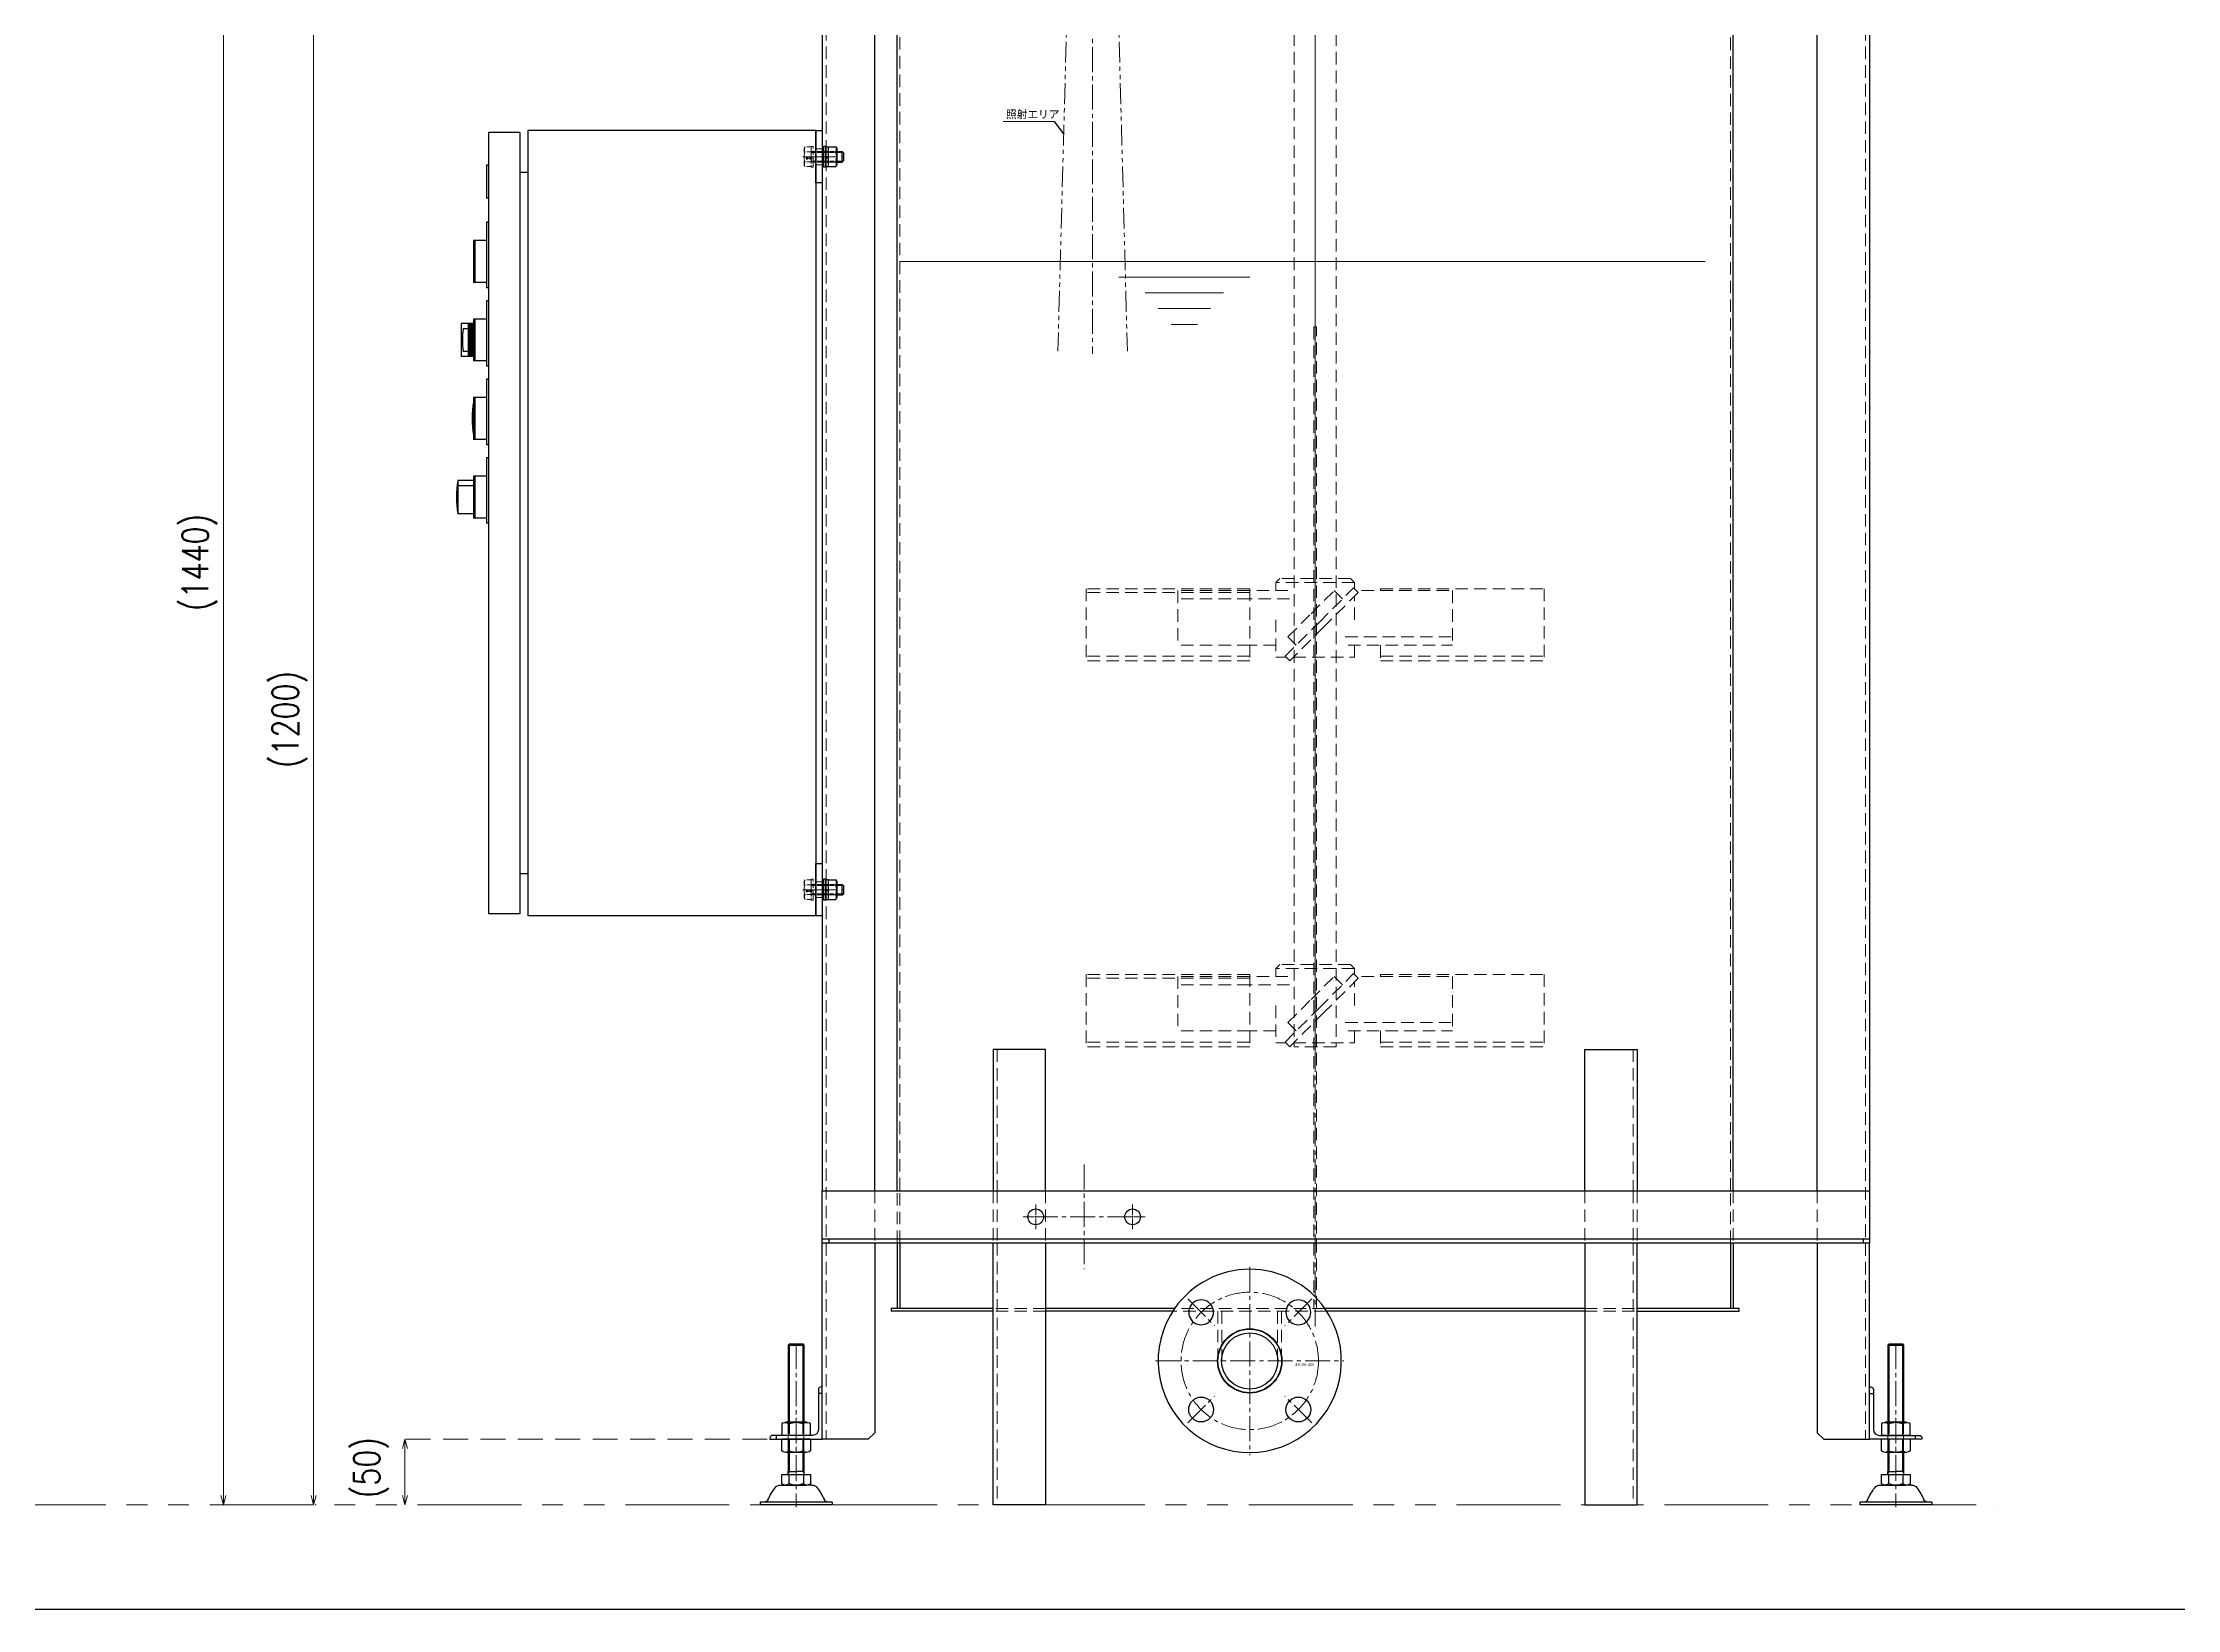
# Model space of a CAD drawing. Header units: millimetres. Extents: x 0 to 70370, y 0 to 11543.
# Drawn here: x 35111 to 36741, y 3808 to 5005 of the extents above; entities that cross this region are included whole.
import ezdxf

# ---------------------------------------------------------------- set-up
doc = ezdxf.new("R2010")
doc.units = ezdxf.units.MM
for name, pattern in [('CENTER2', [28.575, 19.05, -3.175, 3.175, -3.175]), ('HIDDEN', [9.525, 6.35, -3.175]), ('HIDDEN2', [4.7625, 3.175, -1.5875]), ('PHANTOM2', [31.75, 15.875, -3.175, 3.175, -3.175, 3.175, -3.175])]:
    doc.linetypes.add(name, pattern=pattern)
for name, color, linetype, lineweight in [('01_外形線', 7, 'Continuous', 25), ('02_細線', 5, 'Continuous', 13), ('03_かくれ線', 6, 'HIDDEN2', 13), ('04_中心線', 1, 'CENTER2', 9), ('05_仮想線', 2, 'PHANTOM2', 13), ('07_寸法線', 3, 'Continuous', 9)]:
    doc.layers.add(name, color=color, linetype=linetype, lineweight=lineweight)
doc.styles.add('KSS_TXT', font='txt.shx', dxfattribs={"bigfont": 'extfont2.shx'})
doc.styles.get("Standard").update_dxf_attribs({"font": 'arial.ttf'})
doc.styles.add('寸法用', font='simplex.shx', dxfattribs={"width": 0.8, "bigfont": '@extfont2.shx'})
doc.dimstyles.get("Standard").update_dxf_attribs({"dimtxt": 0.18, "dimasz": 0.18, "dimexe": 0.18, "dimexo": 0.0625, "dimgap": 0.09, "dimtad": 0, "dimtih": 1, "dimtoh": 1, "dimdec": 4, "dimzin": 0, "dimdsep": 46, "dimtxsty": 'Standard', "dimcen": 0.09, "dimadec": 0, "dimazin": 0, "dimtfac": 1, "dimtdec": 4, "dimtofl": 0, "dimtmove": 0, "dimatfit": 3, "dimfxl": 1, "dimtolj": 1, "dimtzin": 0, "dimarcsym": 0})
doc.dimstyles.new('機械製図用', dxfattribs={"dimtxt": 3.5, "dimasz": 3.5, "dimexe": 2, "dimexo": 0, "dimgap": 1.2, "dimtad": 1, "dimdsep": 46, "dimtxsty": '寸法用', "dimblk": 'OPEN30', "dimcen": 0, "dimclrd": 256, "dimclre": 256, "dimclrt": 7, "dimazin": 2, "dimtm": 1e-09, "dimtfac": 0.75, "dimtmove": 0, "dimatfit": 3, "dimldrblk": 'OPEN30', "dimfxl": 1, "dimlwd": -1, "dimlwe": -1, "dimarcsym": 0})

# ---------------------------------------------------------------- blocks, each defined once
blk = doc.blocks.new('*U2984')
at = {"layer": '04_中心線', "color": 0, "linetype": 'CENTER2', "transparency": 16777216}
for p, q in [((-9.5, 0), (-1.2, 0)), ((0, 1.2), (0, 9.5)), ((1.2, 0), (9.5, 0)), ((0, -9.5), (0, -1.2))]:
    blk.add_line(p, q, dxfattribs=at)
at = {"layer": '04_中心線', "color": 0, "linetype": 'Continuous', "transparency": 16777216}
for p, q in [((-0.6, 0), (0.6, 0)), ((0, -0.6), (0, 0.6))]:
    blk.add_line(p, q, dxfattribs=at)
blk = doc.blocks.new('*U2985')
at = {"layer": '04_中心線', "color": 0, "linetype": 'CENTER2', "transparency": 16777216}
for p, q in [((-9.5, 0), (-1.2, 0)), ((0, 1.2), (0, 9.5)), ((1.2, 0), (9.5, 0)), ((0, -9.5), (0, -1.2))]:
    blk.add_line(p, q, dxfattribs=at)
at = {"layer": '04_中心線', "color": 0, "linetype": 'Continuous', "transparency": 16777216}
for p, q in [((-0.6, 0), (0.6, 0)), ((0, -0.6), (0, 0.6))]:
    blk.add_line(p, q, dxfattribs=at)
blk = doc.blocks.new('_Open30')
at = {"color": 0, "linetype": 'ByBlock', "lineweight": -2}
for p, q in [((-1, 0.27), (0, 0)), ((0, 0), (-1, -0.27)), ((0, 0), (-1, 0))]:
    blk.add_line(p, q, dxfattribs=at)
blk = doc.blocks.new('*D2988')
at = {"layer": '07_寸法線', "color": 4, "linetype": 'HIDDEN', "ltscale": 3, "transparency": 16777216}
blk.add_line((35664.3, 3938.2), (35385.5, 3938.2), dxfattribs=at)
at = {"layer": '07_寸法線', "color": 4, "ltscale": 3, "transparency": 16777216}
for p, q in [((35387.5, 3931.2), (35387.5, 3895.2)), ((35389.5, 3888.2), (35389.5, 3888.2))]:
    blk.add_line(p, q, dxfattribs=at)
at = {"layer": 'Defpoints', "color": 0, "linetype": 'HIDDEN', "ltscale": 3, "transparency": 16777216}
for p in [(35666.3, 3938.2), (35387.5, 3888.2), (35387.5, 3888.2)]:
    blk.add_point(p, dxfattribs=at)
at = {"layer": '07_寸法線', "color": 4, "linetype": 'HIDDEN', "ltscale": 3, "transparency": 16777216, "xscale": 7, "yscale": 7, "zscale": 7}
for p, rotation in [((35387.5, 3938.2), 90), ((35387.5, 3888.2), 270)]:
    blk.add_blockref('_Open30', p, dxfattribs=dict(at, rotation=rotation))
at = {"layer": '07_寸法線', "color": 4, "linetype": 'HIDDEN', "ltscale": 3, "transparency": 16777216, "insert": (35361.7, 3916.5), "char_height": 20, "attachment_point": 5, "rotation": 90, "style": '寸法用'}
blk.add_mtext('(50)', dxfattribs=at)
blk = doc.blocks.new('*D2989')
at = {"layer": '07_寸法線', "color": 4, "linetype": 'HIDDEN', "ltscale": 3, "transparency": 16777216}
blk.add_line((35709.3, 5328.2), (35246.8, 5328.2), dxfattribs=at)
at = {"layer": '07_寸法線', "color": 4, "ltscale": 3, "transparency": 16777216}
for p, q in [((35248.8, 5321.2), (35248.8, 3895.2)), ((35250.8, 3888.2), (35250.8, 3888.2))]:
    blk.add_line(p, q, dxfattribs=at)
at = {"layer": 'Defpoints', "color": 0, "linetype": 'HIDDEN', "ltscale": 3, "transparency": 16777216}
for p in [(35711.3, 5328.2), (35248.8, 3888.2), (35248.8, 3888.2)]:
    blk.add_point(p, dxfattribs=at)
at = {"layer": '07_寸法線', "color": 4, "linetype": 'HIDDEN', "ltscale": 3, "transparency": 16777216, "xscale": 7, "yscale": 7, "zscale": 7}
for p, rotation in [((35248.8, 5328.2), 90), ((35248.8, 3888.2), 270)]:
    blk.add_blockref('_Open30', p, dxfattribs=dict(at, rotation=rotation))
at = {"layer": '07_寸法線', "color": 4, "linetype": 'HIDDEN', "ltscale": 3, "transparency": 16777216, "insert": (35230.6, 4608.2), "char_height": 20, "attachment_point": 5, "rotation": 90, "style": '寸法用'}
blk.add_mtext('(1440)', dxfattribs=at)
blk = doc.blocks.new('*D2990')
at = {"layer": '07_寸法線', "color": 4, "linetype": 'HIDDEN', "ltscale": 3, "transparency": 16777216}
blk.add_line((35664.3, 5088.2), (35315.7, 5088.2), dxfattribs=at)
at = {"layer": '07_寸法線', "color": 4, "ltscale": 3, "transparency": 16777216}
for p, q in [((35317.7, 5081.2), (35317.7, 3895.2)), ((35318.8, 3888.2), (35319.7, 3888.2))]:
    blk.add_line(p, q, dxfattribs=at)
at = {"layer": 'Defpoints', "color": 0, "linetype": 'HIDDEN', "ltscale": 3, "transparency": 16777216}
for p in [(35666.3, 5088.2), (35316.8, 3888.2), (35317.7, 3888.2)]:
    blk.add_point(p, dxfattribs=at)
at = {"layer": '07_寸法線', "color": 4, "linetype": 'HIDDEN', "ltscale": 3, "transparency": 16777216, "xscale": 7, "yscale": 7, "zscale": 7}
for p, rotation in [((35317.7, 5088.2), 90), ((35317.7, 3888.2), 270)]:
    blk.add_blockref('_Open30', p, dxfattribs=dict(at, rotation=rotation))
at = {"layer": '07_寸法線', "color": 4, "linetype": 'HIDDEN', "ltscale": 3, "transparency": 16777216, "insert": (35299.5, 4488.2), "char_height": 20, "attachment_point": 5, "rotation": 90, "style": '寸法用'}
blk.add_mtext('(1200)', dxfattribs=at)

msp = doc.modelspace()

# ---------------------------------------------------------------- linework, layer by layer
at = {"layer": '01_外形線'}
for p, q in [((35763.527, 4128.179), (35763.527, 5038.179)), ((36402.165, 4128.179), (36402.165, 5038.179)), ((35451.346, 4936.683), (35451.346, 4339.683)), ((35475.346, 4936.683), (35451.346, 4936.683)), ((35475.346, 4936.683), (35475.346, 4339.683)), ((35701.346, 4938.183), (35481.346, 4938.183)), ((35481.346, 4938.183), (35481.346, 4338.183)), ((35701.346, 4938.183), (35701.346, 4338.183)), ((35707.325, 4926.183), (35707.325, 4910.183)), ((35708.925, 4926.183), (35707.325, 4926.183)), ((35708.925, 4910.183), (35708.925, 4926.183)), ((35708.925, 4925.883), (35708.925, 4918.583)), ((35708.925, 4925.883), (35710.925, 4925.883)), ((35710.925, 4925.883), (35710.925, 4917.855)), ((35710.925, 4925.689), (35710.925, 4910.678)), ((35710.925, 4925.689), (35716.7, 4925.689)), ((35716.7, 4925.689), (35717.425, 4924.433)), ((35451.346, 4911.683), (35449.846, 4911.683)), ((35449.846, 4911.683), (35449.846, 4886.683)), ((35708.925, 4910.183), (35707.325, 4910.183)), ((35708.925, 4918.583), (35710.925, 4917.855)), ((35708.925, 4917.783), (35708.925, 4910.483)), ((35708.925, 4917.783), (35710.925, 4917.055)), ((35710.925, 4910.483), (35708.925, 4910.483)), ((35710.925, 4921.936), (35716.7, 4921.936)), ((35710.925, 4917.055), (35710.925, 4910.483)), ((35710.925, 4914.43), (35716.7, 4914.43)), ((35710.925, 4910.678), (35716.7, 4910.678)), ((35716.7, 4910.678), (35717.425, 4911.933)), ((35717.425, 4924.433), (35717.425, 4911.933)), ((35717.425, 4922.183), (35721.525, 4922.183)), ((35717.425, 4914.183), (35721.525, 4914.183)), ((35721.525, 4914.183), (35721.525, 4922.183)), ((35721.525, 4922.183), (35722.425, 4921.283)), ((35721.525, 4914.183), (35722.425, 4915.083)), ((35722.425, 4921.283), (35722.725, 4920.983)), ((35722.425, 4915.083), (35722.725, 4915.383)), ((35722.725, 4915.383), (35722.725, 4920.983)), ((35481.346, 4906.183), (35475.346, 4906.183)), ((35451.346, 4886.683), (35449.846, 4886.683)), ((35451.346, 4868.183), (35449.846, 4868.183)), ((35449.846, 4868.183), (35449.846, 4818.183)), ((35449.846, 4854.183), (35439.846, 4854.183)), ((35439.846, 4854.183), (35439.846, 4822.183)), ((35440.846, 4854.183), (35440.846, 4822.183)), ((35449.846, 4822.183), (35439.846, 4822.183)), ((35451.346, 4818.183), (35449.846, 4818.183)), ((35449.846, 4794.183), (35439.846, 4794.183)), ((35439.846, 4794.183), (35439.846, 4762.183)), ((35440.846, 4794.183), (35440.846, 4762.183)), ((35451.346, 4808.183), (35449.846, 4808.183)), ((35449.846, 4808.183), (35449.846, 4758.183)), ((35439.846, 4790.871), (35430.339, 4790.871)), ((35430.339, 4790.871), (35430.339, 4765.495)), ((35435.346, 4786.856), (35431.884, 4786.856)), ((35435.846, 4790.871), (35435.846, 4765.495)), ((35436.846, 4790.871), (35436.846, 4765.495)), ((35437.846, 4790.871), (35437.846, 4765.495)), ((35438.846, 4790.871), (35438.846, 4765.495)), ((35439.846, 4765.495), (35430.339, 4765.495)), ((35435.346, 4769.51), (35431.884, 4769.51)), ((35449.846, 4762.183), (35439.846, 4762.183)), ((35451.346, 4758.183), (35449.846, 4758.183)), ((35451.346, 4748.183), (35449.846, 4748.183)), ((35449.846, 4748.183), (35449.846, 4698.183)), ((35449.846, 4734.183), (35439.846, 4734.183)), ((35439.846, 4734.183), (35439.846, 4702.183)), ((35440.846, 4734.183), (35440.846, 4702.183)), ((35449.846, 4702.183), (35439.846, 4702.183)), ((35451.346, 4698.183), (35449.846, 4698.183)), ((35451.346, 4688.183), (35449.846, 4688.183)), ((35449.846, 4688.183), (35449.846, 4638.183)), ((35439.846, 4670.871), (35427.846, 4670.871)), ((35427.846, 4670.871), (35427.846, 4645.495)), ((35439.846, 4666.856), (35427.846, 4666.856)), ((35449.846, 4674.183), (35439.846, 4674.183)), ((35439.846, 4674.183), (35439.846, 4642.183)), ((35440.846, 4674.183), (35440.846, 4642.183)), ((35439.846, 4645.495), (35427.846, 4645.495)), ((35449.846, 4642.183), (35439.846, 4642.183)), ((35451.346, 4638.183), (35449.846, 4638.183)), ((35481.346, 4370.183), (35475.346, 4370.183)), ((35707.325, 4366.183), (35707.325, 4350.183)), ((35708.925, 4366.183), (35707.325, 4366.183)), ((35708.925, 4350.183), (35708.925, 4366.183)), ((35708.925, 4365.883), (35708.925, 4358.583)), ((35708.925, 4365.883), (35710.925, 4365.883)), ((35708.925, 4358.583), (35710.925, 4357.855)), ((35708.925, 4357.783), (35708.925, 4350.483)), ((35708.925, 4357.783), (35710.925, 4357.055)), ((35710.925, 4365.883), (35710.925, 4357.855)), ((35710.925, 4365.689), (35710.925, 4350.678)), ((35710.925, 4365.689), (35716.7, 4365.689)), ((35710.925, 4361.936), (35716.7, 4361.936)), ((35710.925, 4357.055), (35710.925, 4350.483)), ((35710.925, 4354.43), (35716.7, 4354.43)), ((35716.7, 4365.689), (35717.425, 4364.433)), ((35717.425, 4364.433), (35717.425, 4351.933)), ((35717.425, 4362.183), (35721.525, 4362.183)), ((35717.425, 4354.183), (35721.525, 4354.183)), ((35721.525, 4354.183), (35721.525, 4362.183)), ((35721.525, 4362.183), (35722.425, 4361.283)), ((35721.525, 4354.183), (35722.425, 4355.083)), ((35722.425, 4361.283), (35722.725, 4360.983)), ((35722.425, 4355.083), (35722.725, 4355.383)), ((35722.725, 4355.383), (35722.725, 4360.983)), ((35475.346, 4339.683), (35451.346, 4339.683)), ((35701.346, 4338.183), (35481.346, 4338.183)), ((35708.925, 4350.183), (35707.325, 4350.183)), ((35710.925, 4350.483), (35708.925, 4350.483)), ((35710.925, 4350.678), (35716.7, 4350.678)), ((35716.7, 4350.678), (35717.425, 4351.933)), ((36506.346, 4091.179), (35706.346, 4091.179)), ((35711.346, 4091.179), (35711.346, 4088.179)), ((35763.527, 4088.179), (35763.527, 4038.179)), ((35765.527, 4088.179), (35765.527, 4038.179)), ((36400.165, 4088.179), (36400.165, 4038.179)), ((36402.165, 4088.179), (36402.165, 4038.179)), ((36501.346, 4091.179), (36501.346, 4088.179)), ((35758.846, 4038.179), (35758.846, 4036.179)), ((35836.898, 4038.179), (35758.846, 4038.179)), ((35836.898, 4036.179), (35758.846, 4036.179)), ((35975.47, 4038.179), (35876.898, 4038.179)), ((35974.123, 4036.179), (35876.898, 4036.179)), ((36288.794, 4038.179), (36090.222, 4038.179)), ((36288.794, 4036.179), (36091.569, 4036.179)), ((36328.794, 4036.179), (36406.846, 4036.179)), ((36406.846, 4036.179), (36406.846, 4038.179)), ((35706.346, 3973.179), (35703.346, 3973.179)), ((36506.346, 3973.179), (36509.346, 3973.179)), ((35671.346, 3938.179), (35671.346, 3941.179)), ((36541.346, 3938.179), (36541.346, 3941.179))]:
    msp.add_line(p, q, dxfattribs=at)
at = {"layer": '01_外形線', "ltscale": 3}
msp.add_line((36406.846, 4038.179), (36328.794, 4038.179), dxfattribs=at)
at = {"layer": '01_外形線'}
for points in [[(35746.346, 4128.179), (35746.346, 5288.179), (35706.346, 5288.179), (35706.346, 4128.179)], [(36466.346, 4128.179), (36466.346, 5288.179), (36506.346, 5288.179), (36506.346, 4128.179)], [(35876.898, 4128.179), (35876.898, 4236.179), (35836.898, 4236.179), (35836.898, 4128.179)], [(36288.794, 4128.179), (36288.794, 4236.179), (36328.794, 4236.179), (36328.794, 4128.179)], [(35746.346, 4088.179), (35746.346, 3943.179), (35741.346, 3938.179), (35706.346, 3938.179), (35706.346, 4088.179)], [(35876.898, 4088.179), (35876.898, 3888.179), (35836.898, 3888.179), (35836.898, 4088.179)], [(36288.794, 4088.179), (36288.794, 3888.179), (36328.794, 3888.179), (36328.794, 4088.179)], [(36466.346, 4088.179), (36466.346, 3943.179), (36471.346, 3938.179), (36506.346, 3938.179), (36506.346, 4088.179)], [(35680.346, 4010.231), (35681.293, 4011.178)], [(35680.346, 4010.231), (35692.346, 4010.231)], [(35680.346, 4010.231), (35680.346, 3951.179)], [(35681.293, 4011.178), (35691.399, 4011.178)], [(35691.399, 4011.178), (35692.346, 4010.231)], [(35692.346, 4010.231), (35692.346, 3951.179)], [(36520.346, 4010.231), (36521.293, 4011.178)], [(36520.346, 4010.231), (36532.346, 4010.231)], [(36520.346, 4010.231), (36520.346, 3951.179)], [(36521.293, 4011.178), (36531.399, 4011.178)], [(36531.399, 4011.178), (36532.346, 4010.231)], [(36532.346, 4010.231), (36532.346, 3951.179)], [(35676.402, 3950.689), (35675.346, 3950.079)], [(35675.346, 3950.079), (35675.346, 3941.179)], [(35694.461, 3951.179), (35678.231, 3951.179)], [(35680.846, 3941.179), (35680.846, 3950.079)], [(35691.846, 3941.179), (35691.846, 3950.079)], [(35697.346, 3950.079), (35696.289, 3950.689)], [(35697.346, 3941.179), (35697.346, 3950.079)], [(36516.402, 3950.689), (36515.346, 3950.079)], [(36515.346, 3950.079), (36515.346, 3941.179)], [(36534.461, 3951.179), (36518.231, 3951.179)], [(36520.846, 3941.179), (36520.846, 3950.079)], [(36531.846, 3941.179), (36531.846, 3950.079)], [(36537.346, 3950.079), (36536.289, 3950.689)], [(36537.346, 3941.179), (36537.346, 3950.079)], [(35697.346, 3941.179), (35675.346, 3941.179)], [(35675.347, 3929.279), (35675.347, 3938.179)], [(35697.347, 3938.179), (35675.347, 3938.179)], [(35680.847, 3938.179), (35680.847, 3929.279)], [(35691.847, 3938.179), (35691.847, 3929.279)], [(35697.347, 3938.179), (35697.347, 3929.279)], [(36537.346, 3941.179), (36515.346, 3941.179)], [(36515.347, 3929.279), (36515.347, 3938.179)], [(36537.347, 3938.179), (36515.347, 3938.179)], [(36520.847, 3938.179), (36520.847, 3929.279)], [(36531.847, 3938.179), (36531.847, 3929.279)], [(36537.347, 3938.179), (36537.347, 3929.279)], [(35676.403, 3928.669), (35675.347, 3929.279)], [(35694.461, 3928.179), (35678.232, 3928.179)], [(35680.346, 3928.179), (35680.346, 3913.678)], [(35680.346, 3911.678), (35680.346, 3913.678)], [(35681.293, 3913.678), (35686.346, 3913.678)], [(35691.399, 3913.678), (35686.346, 3913.678)], [(35692.346, 3928.179), (35692.346, 3913.678)], [(35692.346, 3913.678), (35692.346, 3911.678)], [(35697.347, 3929.279), (35696.29, 3928.669)], [(36516.403, 3928.669), (36515.347, 3929.279)], [(36534.461, 3928.179), (36518.232, 3928.179)], [(36520.346, 3928.179), (36520.346, 3913.678)], [(36520.346, 3911.678), (36520.346, 3913.678)], [(36521.293, 3913.678), (36526.346, 3913.678)], [(36531.399, 3913.678), (36526.346, 3913.678)], [(36532.346, 3928.179), (36532.346, 3913.678)], [(36532.346, 3913.678), (36532.346, 3911.678)], [(36537.347, 3929.279), (36536.29, 3928.669)], [(35674.271, 3903.178), (35686.346, 3903.178)], [(35675.346, 3911.178), (35697.346, 3911.178)], [(35675.346, 3904.278), (35675.346, 3911.178)], [(35676.402, 3903.668), (35675.346, 3904.278)], [(35678.231, 3903.178), (35694.126, 3903.193)], [(35680.846, 3911.178), (35680.846, 3904.278)], [(35698.421, 3903.178), (35686.346, 3903.178)], [(35691.846, 3911.178), (35691.846, 3904.278)], [(35697.346, 3904.278), (35696.289, 3903.668)], [(35697.346, 3911.178), (35697.346, 3904.278)], [(36514.271, 3903.178), (36526.346, 3903.178)], [(36515.346, 3911.178), (36537.346, 3911.178)], [(36515.346, 3904.278), (36515.346, 3911.178)], [(36516.402, 3903.668), (36515.346, 3904.278)], [(36518.231, 3903.178), (36534.126, 3903.193)], [(36520.846, 3911.178), (36520.846, 3904.278)], [(36538.421, 3903.178), (36526.346, 3903.178)], [(36531.846, 3911.178), (36531.846, 3904.278)], [(36537.346, 3904.278), (36536.289, 3903.668)], [(36537.346, 3911.178), (36537.346, 3904.278)], [(35658.846, 3890.179), (35658.846, 3888.179)], [(35713.846, 3890.179), (35658.846, 3890.179)], [(35713.846, 3888.179), (35658.846, 3888.179)], [(35713.846, 3890.179), (35713.846, 3888.179)], [(36498.846, 3890.179), (36498.846, 3888.179)], [(36553.846, 3890.179), (36498.846, 3890.179)], [(36553.846, 3888.179), (36498.846, 3888.179)], [(36553.846, 3890.179), (36553.846, 3888.179)]]:
    msp.add_lwpolyline(points, dxfattribs=at)
for points in [[(35701.346, 4898.183), (35701.346, 4938.183), (35706.346, 4938.183), (35706.346, 4898.183)], [(35701.346, 4338.183), (35701.346, 4378.183), (35706.346, 4378.183), (35706.346, 4338.183)], [(36506.346, 4088.179), (35706.346, 4088.179), (35706.346, 4128.179), (36506.346, 4128.179)]]:
    msp.add_lwpolyline(points, close=True, dxfattribs=at)
for points in [[(35706.346, 3978.179), (35705.346, 3978.179, 0.41421356), (35703.346, 3976.179), (35703.346, 3945.679, -0.41421356), (35698.846, 3941.179), (35668.346, 3941.179, 0.41421356), (35666.346, 3939.179), (35666.346, 3938.179), (35706.346, 3938.179)], [(36506.346, 3978.179), (36507.346, 3978.179, -0.41421356), (36509.346, 3976.179), (36509.346, 3945.679, 0.41421356), (36513.846, 3941.179), (36544.346, 3941.179, -0.41421356), (36546.346, 3939.179), (36546.346, 3938.179), (36506.346, 3938.179)]]:
    msp.add_lwpolyline(points, format="xyb", close=True, dxfattribs=at)
for points in [[(35676.402, 3950.689, -0.3425365), (35680.846, 3950.079)], [(35680.846, 3950.079, -0.20000001), (35691.846, 3950.079)], [(35691.846, 3950.079, -0.34253647), (35696.289, 3950.689)], [(36516.402, 3950.689, -0.3425365), (36520.846, 3950.079)], [(36520.846, 3950.079, -0.20000001), (36531.846, 3950.079)], [(36531.846, 3950.079, -0.34253647), (36536.289, 3950.689)], [(35680.847, 3929.279, -0.3425365), (35676.403, 3928.669)], [(35691.847, 3929.279, -0.20000001), (35680.847, 3929.279)], [(35696.29, 3928.669, -0.34253647), (35691.847, 3929.279)], [(36520.847, 3929.279, -0.3425365), (36516.403, 3928.669)], [(36531.847, 3929.279, -0.20000001), (36520.847, 3929.279)], [(36536.29, 3928.669, -0.34253647), (36531.847, 3929.279)], [(35664.805, 3891.937, -0.053788), (35670.265, 3901.17)], [(35670.265, 3901.17, -0.23659961), (35674.271, 3903.178)], [(35680.846, 3904.278, -0.3425365), (35676.402, 3903.668)], [(35680.346, 3911.678, -0.41421356), (35679.846, 3911.178)], [(35691.846, 3904.278, -0.20000001), (35680.846, 3904.278)], [(35696.289, 3903.668, -0.34253647), (35691.846, 3904.278)], [(35692.846, 3911.178, -0.41421356), (35692.346, 3911.678)], [(35698.421, 3903.178, -0.23659961), (35702.427, 3901.17)], [(35702.427, 3901.17, -0.053788), (35707.887, 3891.937)], [(36504.805, 3891.937, -0.053788), (36510.265, 3901.17)], [(36510.265, 3901.17, -0.23659961), (36514.271, 3903.178)], [(36520.846, 3904.278, -0.3425365), (36516.402, 3903.668)], [(36520.346, 3911.678, -0.41421356), (36519.846, 3911.178)], [(36531.846, 3904.278, -0.20000001), (36520.846, 3904.278)], [(36536.289, 3903.668, -0.34253647), (36531.846, 3904.278)], [(36532.846, 3911.178, -0.41421356), (36532.346, 3911.678)], [(36538.421, 3903.178, -0.23659961), (36542.427, 3901.17)], [(36542.427, 3901.17, -0.053788), (36547.887, 3891.937)], [(35664.805, 3891.937, -0.29413079), (35662.074, 3890.178)], [(35710.618, 3890.178, -0.29413079), (35707.887, 3891.937)], [(36504.805, 3891.937, -0.29413079), (36502.074, 3890.178)], [(36550.618, 3890.178, -0.29413079), (36547.887, 3891.937)]]:
    msp.add_lwpolyline(points, format="xyb", dxfattribs=at)
for centre, radius in [((35869.346, 4108.179), 6), ((35943.346, 4108.179), 6), ((36032.846, 3998.079), 24.55), ((36032.846, 3998.079), 24.3), ((36032.846, 3998.079), 21.5), ((35995.723, 3960.956), 9.5), ((36069.969, 3960.956), 9.5)]:
    msp.add_circle(centre, radius, dxfattribs=at)
for centre, radius, start, end in [((35713.45, 4923.812), 3.753, 330.000011, 29.999989), ((35707.349, 4918.183), 10.077, 338.134607, 21.865393), ((35713.45, 4912.554), 3.753, 330.000011, 29.999989), ((35512.411, 4778.183), 80.992, 173.852779, 186.147221), ((35519.838, 4718.183), 80.992, 170.987107, 189.012893), ((35507.838, 4658.183), 80.992, 170.987107, 189.012893), ((35713.45, 4363.812), 3.753, 330.000011, 29.999989), ((35707.349, 4358.183), 10.077, 338.134607, 21.865393), ((35713.45, 4352.554), 3.753, 330.000011, 29.999989), ((36032.846, 3998.079), 70, 145.050303, 34.949697), ((35995.723, 4035.202), 9.5, 161.738328, 18.261628), ((36069.969, 4035.202), 9.5, 161.738372, 18.261672)]:
    msp.add_arc(centre, radius, start, end, dxfattribs=at)
at = {"layer": '01_外形線', "ltscale": 3}
for centre, radius, start, end in [((36032.846, 3998.079), 70, 34.949704, 145.050298), ((35995.723, 4035.202), 9.5, 18.261628, 161.738372), ((36069.969, 4035.202), 9.5, 18.261628, 161.738372)]:
    msp.add_arc(centre, radius, start, end, dxfattribs=at)
at = {"layer": '02_細線'}
for p, q in [((35717.425, 4921.433), (35722.275, 4921.433)), ((35717.425, 4914.933), (35722.275, 4914.933)), ((36380.846, 4838.179), (35765.527, 4838.179)), ((36032.846, 4826.179), (35932.846, 4826.179)), ((36012.846, 4814.179), (35952.846, 4814.179)), ((36002.846, 4802.179), (35962.846, 4802.179)), ((35992.846, 4790.179), (35972.846, 4790.179)), ((35717.425, 4361.433), (35722.275, 4361.433)), ((35717.425, 4354.933), (35722.275, 4354.933))]:
    msp.add_line(p, q, dxfattribs=at)
for points in [[(35681.293, 3951.179), (35681.293, 4011.178)], [(35691.399, 3951.179), (35691.399, 4011.178)], [(36521.293, 3951.179), (36521.293, 4011.178)], [(36531.399, 3951.179), (36531.399, 4011.178)], [(35681.293, 3913.678), (35680.346, 3912.032)], [(35681.293, 3913.678), (35681.293, 3928.179)], [(35691.399, 3913.678), (35691.399, 3928.179)], [(35691.399, 3913.678), (35692.346, 3912.032)], [(36521.293, 3913.678), (36520.346, 3912.032)], [(36521.293, 3913.678), (36521.293, 3928.179)], [(36531.399, 3913.678), (36531.399, 3928.179)], [(36531.399, 3913.678), (36532.346, 3912.032)]]:
    msp.add_lwpolyline(points, dxfattribs=at)
at = {"layer": '03_かくれ線', "ltscale": 3}
for p, q in [((35709.346, 5288.179), (35709.346, 3938.179)), ((36503.346, 5288.179), (36503.346, 3938.179)), ((35765.527, 5038.179), (35765.527, 4128.179)), ((36400.165, 4128.179), (36400.165, 5038.179)), ((35706.346, 4924.183), (35701.346, 4924.183)), ((35706.346, 4912.183), (35701.346, 4912.183)), ((35706.346, 4364.183), (35701.346, 4364.183)), ((35706.346, 4352.183), (35701.346, 4352.183)), ((35839.898, 4236.179), (35839.898, 4128.179)), ((36325.794, 4236.179), (36325.794, 4128.179)), ((35706.346, 4128.179), (35706.346, 4088.179)), ((35746.346, 4128.179), (35746.346, 4088.179)), ((36466.346, 4128.179), (36466.346, 4088.179)), ((36506.346, 4128.179), (36506.346, 4088.179)), ((35839.898, 4088.179), (35839.898, 3888.179)), ((36325.794, 4088.179), (36325.794, 3888.179)), ((35876.898, 4038.179), (35836.898, 4038.179)), ((35876.898, 4036.179), (35836.898, 4036.179)), ((36091.569, 4036.179), (35974.123, 4036.179)), ((36090.222, 4038.179), (35975.47, 4038.179)), ((36008.546, 3998.079), (36008.546, 4036.179)), ((36011.595, 3997.918), (36011.595, 4036.018)), ((36054.096, 3997.918), (36054.096, 4036.018)), ((36057.146, 3998.079), (36057.146, 4036.179)), ((36288.794, 4038.179), (36328.794, 4038.179)), ((36288.794, 4036.179), (36328.794, 4036.179)), ((35680.346, 3941.179), (35680.346, 3938.179)), ((35692.346, 3941.179), (35692.346, 3938.179)), ((36520.346, 3941.179), (36520.346, 3938.179)), ((36532.346, 3941.179), (36532.346, 3938.179))]:
    msp.add_line(p, q, dxfattribs=at)
at = {"layer": '03_かくれ線', "ltscale": 3, "transparency": 33554559}
for p, q in [((36066.846, 5041.179), (36066.846, 4238.179)), ((36098.846, 5041.179), (36098.846, 4238.179)), ((35907.846, 4588.179), (35907.846, 4532.973)), ((36032.846, 4588.179), (35907.846, 4588.179)), ((36032.846, 4585.298), (35907.846, 4585.298)), ((35977.846, 4586.713), (35977.846, 4544.993)), ((36032.846, 4586.713), (35977.846, 4586.713)), ((36032.846, 4588.179), (36032.846, 4532.973)), ((36062.04, 4586.713), (36032.846, 4586.713)), ((36055.846, 4595.853), (36052.846, 4592.853)), ((36112.846, 4592.853), (36052.846, 4592.853)), ((36052.846, 4592.853), (36052.846, 4586.713)), ((36109.846, 4595.853), (36055.846, 4595.853)), ((36079.664, 4569.035), (36097.342, 4586.713)), ((36082.846, 4595.853), (36082.846, 4535.853)), ((36097.342, 4586.713), (36103.706, 4580.349)), ((36109.846, 4595.853), (36112.846, 4592.853)), ((36112.846, 4588.179), (36112.846, 4592.853)), ((36112.846, 4564.353), (36112.846, 4582.418)), ((36118.299, 4586.713), (36187.846, 4586.713)), ((36132.846, 4588.179), (36257.846, 4588.179)), ((36132.846, 4586.713), (36132.846, 4588.179)), ((36187.846, 4586.713), (36187.846, 4544.993)), ((36257.846, 4588.179), (36257.846, 4532.973)), ((36032.846, 4580.349), (35977.846, 4580.349)), ((36063.327, 4580.349), (36032.846, 4580.349)), ((36061.986, 4551.357), (36079.664, 4569.035)), ((36052.846, 4564.353), (36052.846, 4535.853)), ((36068.35, 4544.993), (36061.986, 4551.357)), ((36105.789, 4551.357), (36187.846, 4551.357)), ((36032.846, 4536.508), (35907.846, 4536.508)), ((36032.846, 4544.993), (35977.846, 4544.993)), ((36052.846, 4544.993), (36032.846, 4544.993)), ((36052.846, 4535.853), (36060.52, 4535.853)), ((36066.281, 4535.853), (36112.846, 4535.853)), ((36107.919, 4544.993), (36187.846, 4544.993)), ((36112.846, 4535.853), (36112.846, 4544.993)), ((36132.846, 4544.993), (36132.846, 4532.973)), ((36132.846, 4536.508), (36257.846, 4536.508)), ((36032.846, 4532.973), (35907.846, 4532.973)), ((36132.846, 4532.973), (36257.846, 4532.973)), ((35907.846, 4293.385), (35907.846, 4238.179)), ((36032.846, 4293.385), (35907.846, 4293.385)), ((36032.846, 4290.505), (35907.846, 4290.505)), ((35977.846, 4291.919), (35977.846, 4250.2)), ((36032.846, 4291.919), (35977.846, 4291.919)), ((36032.846, 4293.385), (36032.846, 4238.179)), ((36062.04, 4291.919), (36032.846, 4291.919)), ((36055.846, 4301.059), (36052.846, 4298.059)), ((36112.846, 4298.059), (36052.846, 4298.059)), ((36052.846, 4298.059), (36052.846, 4291.919)), ((36109.846, 4301.059), (36055.846, 4301.059)), ((36079.664, 4274.241), (36097.342, 4291.919)), ((36082.846, 4301.059), (36082.846, 4241.059)), ((36097.342, 4291.919), (36103.706, 4285.555)), ((36109.846, 4301.059), (36112.846, 4298.059)), ((36112.846, 4293.385), (36112.846, 4298.059)), ((36118.299, 4291.919), (36187.846, 4291.919)), ((36132.846, 4293.385), (36257.846, 4293.385)), ((36132.846, 4291.919), (36132.846, 4293.385)), ((36187.846, 4291.919), (36187.846, 4250.2)), ((36257.846, 4293.385), (36257.846, 4238.179)), ((36032.846, 4285.555), (35977.846, 4285.555)), ((36063.327, 4285.555), (36032.846, 4285.555)), ((36061.986, 4256.564), (36079.664, 4274.241)), ((36112.846, 4269.559), (36112.846, 4287.624)), ((36052.846, 4269.559), (36052.846, 4241.059)), ((36068.35, 4250.2), (36061.986, 4256.564)), ((36105.789, 4256.564), (36187.846, 4256.564)), ((36032.846, 4241.714), (35907.846, 4241.714)), ((36032.846, 4250.2), (35977.846, 4250.2)), ((36052.846, 4250.2), (36032.846, 4250.2)), ((36052.846, 4241.059), (36060.52, 4241.059)), ((36066.281, 4241.059), (36112.846, 4241.059)), ((36107.919, 4250.2), (36187.846, 4250.2)), ((36112.846, 4241.059), (36112.846, 4250.2)), ((36132.846, 4250.2), (36132.846, 4238.179)), ((36132.846, 4241.714), (36257.846, 4241.714)), ((36032.846, 4238.179), (35907.846, 4238.179)), ((36098.846, 4238.179), (36066.846, 4238.179)), ((36132.846, 4238.179), (36257.846, 4238.179)), ((35763.527, 4088.179), (35763.527, 4128.179)), ((35765.527, 4088.179), (35765.527, 4128.179)), ((35836.898, 4128.179), (35836.898, 4088.179)), ((35839.898, 4128.179), (35839.898, 4088.179)), ((35876.898, 4128.179), (35876.898, 4088.179)), ((36288.794, 4128.179), (36288.794, 4088.179)), ((36325.794, 4128.179), (36325.794, 4088.179)), ((36328.794, 4128.179), (36328.794, 4088.179)), ((36400.165, 4088.179), (36400.165, 4128.179)), ((36402.165, 4128.179), (36402.165, 4088.179))]:
    msp.add_line(p, q, dxfattribs=at)
at = {"layer": '03_かくれ線'}
for p, q in [((35693.121, 4925.689), (35692.425, 4924.483)), ((35697.725, 4925.689), (35693.121, 4925.689)), ((35697.725, 4926.183), (35697.725, 4910.183)), ((35699.325, 4926.183), (35697.725, 4926.183)), ((35697.725, 4925.689), (35697.725, 4910.678)), ((35699.325, 4910.183), (35699.325, 4926.183)), ((35692.425, 4911.883), (35692.425, 4924.483)), ((35693.121, 4910.678), (35692.425, 4911.883)), ((35697.725, 4921.936), (35693.121, 4921.936)), ((35697.725, 4914.43), (35693.121, 4914.43)), ((35697.725, 4910.678), (35693.121, 4910.678)), ((35697.725, 4922.183), (35717.425, 4922.183)), ((35697.725, 4921.433), (35717.425, 4921.433)), ((35697.725, 4914.933), (35717.425, 4914.933)), ((35697.725, 4914.183), (35717.425, 4914.183)), ((35699.325, 4910.183), (35697.725, 4910.183)), ((35693.121, 4365.689), (35692.425, 4364.483)), ((35692.425, 4351.883), (35692.425, 4364.483)), ((35697.725, 4365.689), (35693.121, 4365.689)), ((35697.725, 4361.936), (35693.121, 4361.936)), ((35697.725, 4354.43), (35693.121, 4354.43)), ((35697.725, 4366.183), (35697.725, 4350.183)), ((35699.325, 4366.183), (35697.725, 4366.183)), ((35697.725, 4365.689), (35697.725, 4350.678)), ((35697.725, 4362.183), (35717.425, 4362.183)), ((35697.725, 4361.433), (35717.425, 4361.433)), ((35697.725, 4354.933), (35717.425, 4354.933)), ((35697.725, 4354.183), (35717.425, 4354.183)), ((35699.325, 4350.183), (35699.325, 4366.183)), ((35693.121, 4350.678), (35692.425, 4351.883)), ((35697.725, 4350.678), (35693.121, 4350.678)), ((35699.325, 4350.183), (35697.725, 4350.183))]:
    msp.add_line(p, q, dxfattribs=at)
at = {"layer": '03_かくれ線', "ltscale": 3, "transparency": 33554559}
msp.add_lwpolyline([(36081.846, 4038.179), (36083.846, 4038.179), (36083.846, 4788.179), (36081.846, 4788.179)], close=True, dxfattribs=at)
for points in [[(36089.563, 4559.135), (36063.4, 4532.973), (36059.865, 4536.508), (36086.028, 4562.671), (36112.191, 4588.834), (36115.726, 4585.298), (36089.563, 4559.135)], [(36089.563, 4264.342), (36063.4, 4238.179), (36059.865, 4241.714), (36086.028, 4267.877), (36112.191, 4294.04), (36115.726, 4290.505), (36089.563, 4264.342)]]:
    msp.add_lwpolyline(points, dxfattribs=at)
at = {"layer": '03_かくれ線', "ltscale": 3}
for points in [[(35680.346, 3928.179), (35680.346, 3951.179)], [(35681.293, 3928.179), (35681.293, 3951.179)], [(35691.399, 3928.179), (35691.399, 3951.179)], [(35692.346, 3928.179), (35692.346, 3951.179)], [(36520.346, 3928.179), (36520.346, 3951.179)], [(36521.293, 3928.179), (36521.293, 3951.179)], [(36531.399, 3928.179), (36531.399, 3951.179)], [(36532.346, 3928.179), (36532.346, 3951.179)]]:
    msp.add_lwpolyline(points, dxfattribs=at)
at = {"layer": '03_かくれ線'}
for centre, radius, start, end in [((35696.371, 4923.812), 3.753, 150.000009, 209.999991), ((35702.89, 4918.183), 10.465, 158.985578, 201.014422), ((35696.371, 4912.554), 3.753, 150.000009, 209.999991), ((35702.89, 4358.183), 10.465, 158.985578, 201.014422), ((35696.371, 4363.812), 3.753, 150.000009, 209.999991), ((35696.371, 4352.554), 3.753, 150.000009, 209.999991)]:
    msp.add_arc(centre, radius, start, end, dxfattribs=at)
at = {"layer": '04_中心線'}
for p, q in [((35912.846, 5259.118), (35912.846, 4767.713)), ((36082.846, 5041.179), (36082.846, 4238.179)), ((36082.846, 5038.179), (36082.846, 4024.486)), ((35716.346, 4918.183), (35691.346, 4918.183)), ((35692.425, 4918.183), (35722.725, 4918.183)), ((35716.346, 4358.183), (35691.346, 4358.183)), ((35692.425, 4358.183), (35722.725, 4358.183)), ((35906.346, 4148.179), (35906.346, 4068.179)), ((35943.346, 4108.179), (35869.346, 4108.179)), ((35686.346, 3954.679), (35686.346, 3924.679)), ((36526.346, 3954.679), (36526.346, 3924.679))]:
    msp.add_line(p, q, dxfattribs=at)
for points in [[(36032.846, 4070.079), (36032.846, 3926.079)], [(35985.47, 4045.455), (36005.976, 4024.949)], [(36080.222, 4045.455), (36059.716, 4024.949)], [(35686.346, 4011.178), (35686.346, 3886.386)], [(35960.846, 3998.079), (36104.846, 3998.079)], [(36526.346, 4011.178), (36526.346, 3886.386)], [(35985.47, 3950.703), (36005.976, 3971.209)], [(36080.222, 3950.703), (36059.716, 3971.209)]]:
    msp.add_lwpolyline(points, dxfattribs=at)
msp.add_circle((36032.846, 3998.079), 52.5, dxfattribs=at)
at = {"layer": '05_仮想線'}
for p, q in [((35894.296, 5069.597), (35886.309, 4769.597)), ((35931.396, 5069.597), (35939.383, 4769.597))]:
    msp.add_line(p, q, dxfattribs=at)
at = {"layer": '05_仮想線', "ltscale": 5}
msp.add_line((33492.113, 3888.179), (36603.649, 3888.179), dxfattribs=at)
at = {"layer": '07_寸法線', "linetype": 'Continuous'}
msp.add_line((35844.566, 4945.085), (35883.766, 4945.085), dxfattribs=at)
at = {"layer": 'Defpoints'}
msp.add_lwpolyline([(33249.668, 3808.276), (36821.349, 3808.276), (36821.349, 6333.706), (33249.668, 6333.706)], close=True, dxfattribs=at)

# ---------------------------------------------------------------- block references
at = {"layer": '04_中心線', "linetype": 'CENTER2'}
for name, p in [('*U2984', (35869.346, 4108.179)), ('*U2985', (35943.346, 4108.179))]:
    msp.add_blockref(name, p, dxfattribs=at)

# ---------------------------------------------------------------- texts
at = {"layer": '03_かくれ線', "style": 'KSS_TXT'}
for p in [(35698.568, 4917.503), (35698.568, 4357.503)]:
    msp.add_text('M8-25', height=1, rotation=180, dxfattribs=at).set_placement(p)
at = {"layer": '03_かくれ線'}
msp.add_text('JIS10K-40A', height=2, dxfattribs=at).set_placement((36067.148, 3994.28))
at = {"layer": '07_寸法線', "linetype": 'Continuous'}
msp.add_text('照射エリア', height=6, dxfattribs=at).set_placement((35846.607, 4947.641))

# ---------------------------------------------------------------- dimensions: what is measured, and where the dimension line sits
at = {"layer": '07_寸法線', "color": 4, "linetype": 'HIDDEN', "ltscale": 3}
for base, p1, p2, picture, middle in [((35248.794, 3888.179), (35711.346, 5328.179), (35248.794, 3888.179), '*D2989', (35230.556, 4608.179)), ((35317.698, 3888.179), (35666.346, 5088.179), (35316.76, 3888.179), '*D2990', (35299.46, 4488.179))]:
    dim = msp.add_linear_dim(base=base, p1=p1, p2=p2, angle=90, text='(<>)', dimstyle='機械製図用', override={"dimtxt": 20, "dimasz": 7, "dimexo": 2, "dimgap": 3, "dimclrd": 4, "dimclre": 4, "dimclrt": 4}, dxfattribs=at)
    dim.commit()
    dim.dimension.update_dxf_attribs({"geometry": picture, "text_midpoint": middle})
dim = msp.add_linear_dim(base=(35387.532, 3888.179), p1=(35666.346, 3938.179), p2=(35387.532, 3888.179), angle=90, text='(<>)', dimstyle='機械製図用', override={"dimtxt": 20, "dimasz": 7, "dimexo": 2, "dimgap": 3, "dimclrd": 4, "dimclre": 4, "dimclrt": 4, "dimtmove": 2}, dxfattribs=at)
dim.commit()
dim.dimension.update_dxf_attribs({"geometry": '*D2988', "text_midpoint": (35361.667, 3916.506), "dimtype": 160})

# ---------------------------------------------------------------- leaders
at = {"layer": '07_寸法線', "linetype": 'Continuous'}
msp.add_leader([(35890.729, 4935.633), (35883.766, 4945.085)], dimstyle='Standard', override={"dimgap": 1, "dimtad": 0}, dxfattribs=at)

doc.saveas('drawing.dxf')
